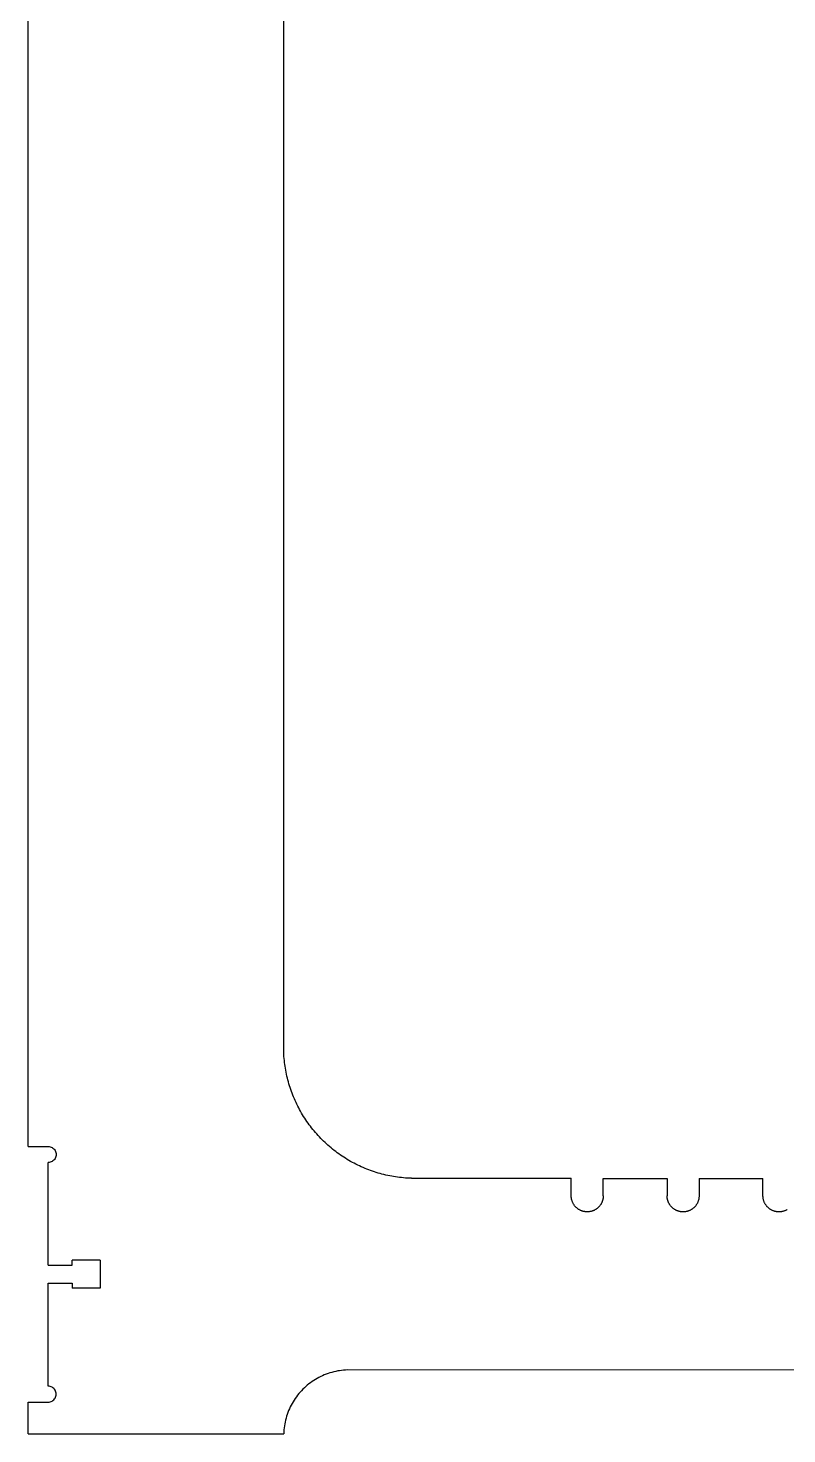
# Model space of a CAD drawing. Extents: x -81 to 81, y -45 to 45.
# Drawn here: x -30.37 to -18.5, y -44.81 to -22.81 of the extents above; entities that cross this region are included whole.
import ezdxf

# ---------------------------------------------------------------- set-up
doc = ezdxf.new("R2010")
doc.units = 0
doc.header["$MEASUREMENT"] = 0
doc.layers.get('0').update_dxf_attribs({"linetype": 'CONTINUOUS'})

msp = doc.modelspace()

# ---------------------------------------------------------------- linework, layer by layer
for p, q in [((-26.369, -38.81), (-26.367, -6.81)), ((-30.368, -40.313), (-30.366, -8.561)), ((-26.368, -38.841), (-26.369, -38.81)), ((-26.367, -38.872), (-26.368, -38.841)), ((-26.365, -38.904), (-26.367, -38.872)), ((-26.362, -38.935), (-26.365, -38.904)), ((-26.359, -38.966), (-26.362, -38.935)), ((-26.356, -38.997), (-26.359, -38.966)), ((-26.352, -39.028), (-26.356, -38.997)), ((-26.347, -39.058), (-26.352, -39.028)), ((-26.342, -39.089), (-26.347, -39.058)), ((-26.337, -39.12), (-26.342, -39.089)), ((-26.331, -39.151), (-26.337, -39.12)), ((-26.325, -39.181), (-26.331, -39.151)), ((-26.318, -39.212), (-26.325, -39.181)), ((-26.311, -39.242), (-26.318, -39.212)), ((-26.304, -39.272), (-26.311, -39.242)), ((-26.295, -39.302), (-26.304, -39.272)), ((-26.287, -39.332), (-26.295, -39.302)), ((-26.278, -39.362), (-26.287, -39.332)), ((-26.268, -39.392), (-26.278, -39.362)), ((-26.258, -39.421), (-26.268, -39.392)), ((-26.248, -39.451), (-26.258, -39.421)), ((-26.237, -39.48), (-26.248, -39.451)), ((-26.226, -39.509), (-26.237, -39.48)), ((-26.214, -39.538), (-26.226, -39.509)), ((-26.202, -39.567), (-26.214, -39.538)), ((-26.19, -39.595), (-26.202, -39.567)), ((-26.177, -39.624), (-26.19, -39.595)), ((-26.163, -39.652), (-26.177, -39.624)), ((-26.149, -39.68), (-26.163, -39.652)), ((-26.135, -39.707), (-26.149, -39.68)), ((-26.121, -39.735), (-26.135, -39.707)), ((-26.105, -39.762), (-26.121, -39.735)), ((-26.09, -39.789), (-26.105, -39.762)), ((-26.074, -39.816), (-26.09, -39.789)), ((-26.058, -39.843), (-26.074, -39.816)), ((-26.041, -39.869), (-26.058, -39.843)), ((-26.024, -39.895), (-26.041, -39.869)), ((-26.006, -39.921), (-26.024, -39.895)), ((-25.989, -39.946), (-26.006, -39.921)), ((-25.97, -39.972), (-25.989, -39.946)), ((-25.952, -39.997), (-25.97, -39.972)), ((-25.933, -40.021), (-25.952, -39.997)), ((-25.913, -40.046), (-25.933, -40.021)), ((-25.893, -40.07), (-25.913, -40.046)), ((-25.873, -40.094), (-25.893, -40.07)), ((-25.853, -40.117), (-25.873, -40.094)), ((-25.832, -40.14), (-25.853, -40.117)), ((-25.811, -40.163), (-25.832, -40.14)), ((-25.789, -40.186), (-25.811, -40.163)), ((-25.767, -40.208), (-25.789, -40.186)), ((-25.745, -40.23), (-25.767, -40.208)), ((-25.723, -40.251), (-25.745, -40.23)), ((-25.7, -40.273), (-25.723, -40.251)), ((-30.368, -40.313), (-30.056, -40.313)), ((-30.056, -40.313), (-30.04, -40.314)), ((-30.04, -40.314), (-30.024, -40.317)), ((-30.024, -40.317), (-30.008, -40.322)), ((-30.008, -40.322), (-29.993, -40.33)), ((-29.993, -40.33), (-29.98, -40.339)), ((-29.98, -40.339), (-29.968, -40.349)), ((-29.968, -40.349), (-29.957, -40.362)), ((-29.957, -40.362), (-29.948, -40.375)), ((-29.948, -40.375), (-29.94, -40.39)), ((-29.94, -40.39), (-29.935, -40.405)), ((-29.935, -40.47), (-29.94, -40.486)), ((-29.935, -40.405), (-29.932, -40.422)), ((-29.932, -40.454), (-29.935, -40.47)), ((-29.932, -40.422), (-29.931, -40.438)), ((-29.931, -40.438), (-29.932, -40.454)), ((-25.677, -40.293), (-25.7, -40.273)), ((-25.653, -40.314), (-25.677, -40.293)), ((-25.629, -40.334), (-25.653, -40.314)), ((-25.605, -40.354), (-25.629, -40.334)), ((-25.581, -40.373), (-25.605, -40.354)), ((-25.556, -40.392), (-25.581, -40.373)), ((-25.531, -40.411), (-25.556, -40.392)), ((-25.506, -40.429), (-25.531, -40.411)), ((-25.48, -40.447), (-25.506, -40.429)), ((-25.454, -40.465), (-25.48, -40.447)), ((-25.428, -40.482), (-25.454, -40.465)), ((-30.04, -40.562), (-30.056, -40.563)), ((-30.056, -42.172), (-30.056, -40.563)), ((-30.024, -40.559), (-30.04, -40.562)), ((-30.008, -40.553), (-30.024, -40.559)), ((-29.993, -40.546), (-30.008, -40.553)), ((-29.98, -40.537), (-29.993, -40.546)), ((-29.968, -40.526), (-29.98, -40.537)), ((-29.957, -40.514), (-29.968, -40.526)), ((-29.948, -40.5), (-29.957, -40.514)), ((-29.94, -40.486), (-29.948, -40.5)), ((-25.402, -40.498), (-25.428, -40.482)), ((-25.376, -40.515), (-25.402, -40.498)), ((-25.349, -40.531), (-25.376, -40.515)), ((-25.322, -40.546), (-25.349, -40.531)), ((-25.294, -40.561), (-25.322, -40.546)), ((-25.267, -40.576), (-25.294, -40.561)), ((-25.239, -40.59), (-25.267, -40.576)), ((-25.211, -40.604), (-25.239, -40.59)), ((-25.183, -40.617), (-25.211, -40.604)), ((-25.155, -40.63), (-25.183, -40.617)), ((-25.126, -40.643), (-25.155, -40.63)), ((-25.097, -40.655), (-25.126, -40.643)), ((-25.069, -40.667), (-25.097, -40.655)), ((-25.039, -40.678), (-25.069, -40.667)), ((-25.01, -40.689), (-25.039, -40.678)), ((-24.981, -40.699), (-25.01, -40.689)), ((-24.951, -40.709), (-24.981, -40.699)), ((-24.922, -40.719), (-24.951, -40.709)), ((-24.892, -40.728), (-24.922, -40.719)), ((-24.862, -40.736), (-24.892, -40.728)), ((-24.832, -40.744), (-24.862, -40.736)), ((-24.801, -40.752), (-24.832, -40.744)), ((-24.771, -40.759), (-24.801, -40.752)), ((-24.741, -40.766), (-24.771, -40.759)), ((-24.71, -40.772), (-24.741, -40.766)), ((-24.679, -40.778), (-24.71, -40.772)), ((-24.649, -40.783), (-24.679, -40.778)), ((-24.618, -40.788), (-24.649, -40.783)), ((-24.587, -40.793), (-24.618, -40.788)), ((-24.556, -40.797), (-24.587, -40.793)), ((-24.525, -40.8), (-24.556, -40.797)), ((-24.494, -40.803), (-24.525, -40.8)), ((-24.463, -40.806), (-24.494, -40.803)), ((-24.432, -40.808), (-24.463, -40.806)), ((-24.401, -40.809), (-24.432, -40.808)), ((-24.37, -40.81), (-24.401, -40.809)), ((-24.37, -40.81), (-21.87, -40.81)), ((-21.87, -41.085), (-21.87, -40.81)), ((-21.37, -40.811), (-20.37, -40.811)), ((-21.37, -41.086), (-21.37, -40.811)), ((-20.37, -40.811), (-20.37, -41.086)), ((-19.87, -40.811), (-18.87, -40.811)), ((-19.87, -40.811), (-19.87, -41.086)), ((-18.87, -41.086), (-18.87, -40.811)), ((-21.87, -41.093), (-21.87, -41.085)), ((-21.869, -41.101), (-21.87, -41.093)), ((-21.869, -41.109), (-21.869, -41.101)), ((-21.868, -41.117), (-21.869, -41.109)), ((-21.867, -41.125), (-21.868, -41.117)), ((-21.865, -41.132), (-21.867, -41.125)), ((-21.864, -41.14), (-21.865, -41.132)), ((-21.374, -41.132), (-21.376, -41.14)), ((-21.373, -41.125), (-21.374, -41.132)), ((-21.372, -41.117), (-21.373, -41.125)), ((-21.371, -41.109), (-21.372, -41.117)), ((-21.37, -41.101), (-21.371, -41.109)), ((-21.37, -41.086), (-21.37, -41.093)), ((-21.37, -41.093), (-21.37, -41.101)), ((-20.37, -41.093), (-20.37, -41.086)), ((-20.369, -41.101), (-20.37, -41.093)), ((-20.369, -41.109), (-20.369, -41.101)), ((-20.368, -41.117), (-20.369, -41.109)), ((-20.367, -41.125), (-20.368, -41.117)), ((-20.365, -41.132), (-20.367, -41.125)), ((-20.364, -41.14), (-20.365, -41.132)), ((-19.874, -41.132), (-19.876, -41.14)), ((-19.873, -41.125), (-19.874, -41.132)), ((-19.872, -41.117), (-19.873, -41.125)), ((-19.871, -41.109), (-19.872, -41.117)), ((-19.87, -41.101), (-19.871, -41.109)), ((-19.87, -41.086), (-19.87, -41.093)), ((-19.87, -41.093), (-19.87, -41.101)), ((-18.87, -41.094), (-18.87, -41.086)), ((-18.869, -41.101), (-18.87, -41.094)), ((-18.869, -41.109), (-18.869, -41.101)), ((-18.868, -41.117), (-18.869, -41.109)), ((-18.867, -41.125), (-18.868, -41.117)), ((-18.865, -41.133), (-18.867, -41.125)), ((-18.864, -41.14), (-18.865, -41.133)), ((-21.862, -41.148), (-21.864, -41.14)), ((-21.86, -41.155), (-21.862, -41.148)), ((-21.857, -41.163), (-21.86, -41.155)), ((-21.855, -41.17), (-21.857, -41.163)), ((-21.852, -41.178), (-21.855, -41.17)), ((-21.849, -41.185), (-21.852, -41.178)), ((-21.846, -41.192), (-21.849, -41.185)), ((-21.842, -41.199), (-21.846, -41.192)), ((-21.839, -41.206), (-21.842, -41.199)), ((-21.835, -41.213), (-21.839, -41.206)), ((-21.831, -41.219), (-21.835, -41.213)), ((-21.826, -41.226), (-21.831, -41.219)), ((-21.822, -41.232), (-21.826, -41.226)), ((-21.817, -41.239), (-21.822, -41.232)), ((-21.812, -41.245), (-21.817, -41.239)), ((-21.807, -41.251), (-21.812, -41.245)), ((-21.802, -41.257), (-21.807, -41.251)), ((-21.796, -41.262), (-21.802, -41.257)), ((-21.791, -41.268), (-21.796, -41.262)), ((-21.785, -41.273), (-21.791, -41.268)), ((-21.779, -41.278), (-21.785, -41.273)), ((-21.773, -41.283), (-21.779, -41.278)), ((-21.767, -41.288), (-21.773, -41.283)), ((-21.76, -41.292), (-21.767, -41.288)), ((-21.754, -41.297), (-21.76, -41.292)), ((-21.747, -41.301), (-21.754, -41.297)), ((-21.74, -41.305), (-21.747, -41.301)), ((-21.733, -41.308), (-21.74, -41.305)), ((-21.726, -41.312), (-21.733, -41.308)), ((-21.719, -41.315), (-21.726, -41.312)), ((-21.712, -41.318), (-21.719, -41.315)), ((-21.704, -41.321), (-21.712, -41.318)), ((-21.697, -41.323), (-21.704, -41.321)), ((-21.689, -41.326), (-21.697, -41.323)), ((-21.682, -41.328), (-21.689, -41.326)), ((-21.674, -41.329), (-21.682, -41.328)), ((-21.666, -41.331), (-21.674, -41.329)), ((-21.659, -41.332), (-21.666, -41.331)), ((-21.651, -41.334), (-21.659, -41.332)), ((-21.643, -41.334), (-21.651, -41.334)), ((-21.635, -41.335), (-21.643, -41.334)), ((-21.628, -41.335), (-21.635, -41.335)), ((-21.62, -41.336), (-21.628, -41.335)), ((-21.612, -41.335), (-21.62, -41.336)), ((-21.604, -41.335), (-21.612, -41.335)), ((-21.596, -41.334), (-21.604, -41.335)), ((-21.588, -41.334), (-21.596, -41.334)), ((-21.581, -41.332), (-21.588, -41.334)), ((-21.573, -41.331), (-21.581, -41.332)), ((-21.565, -41.329), (-21.573, -41.331)), ((-21.557, -41.328), (-21.565, -41.329)), ((-21.55, -41.326), (-21.557, -41.328)), ((-21.542, -41.323), (-21.55, -41.326)), ((-21.535, -41.321), (-21.542, -41.323)), ((-21.528, -41.318), (-21.535, -41.321)), ((-21.52, -41.315), (-21.528, -41.318)), ((-21.513, -41.312), (-21.52, -41.315)), ((-21.506, -41.308), (-21.513, -41.312)), ((-21.499, -41.305), (-21.506, -41.308)), ((-21.492, -41.301), (-21.499, -41.305)), ((-21.486, -41.297), (-21.492, -41.301)), ((-21.479, -41.292), (-21.486, -41.297)), ((-21.473, -41.288), (-21.479, -41.292)), ((-21.466, -41.283), (-21.473, -41.288)), ((-21.46, -41.278), (-21.466, -41.283)), ((-21.454, -41.273), (-21.46, -41.278)), ((-21.449, -41.268), (-21.454, -41.273)), ((-21.443, -41.262), (-21.449, -41.268)), ((-21.437, -41.257), (-21.443, -41.262)), ((-21.432, -41.251), (-21.437, -41.257)), ((-21.427, -41.245), (-21.432, -41.251)), ((-21.422, -41.239), (-21.427, -41.245)), ((-21.417, -41.232), (-21.422, -41.239)), ((-21.413, -41.226), (-21.417, -41.232)), ((-21.409, -41.219), (-21.413, -41.226)), ((-21.404, -41.213), (-21.409, -41.219)), ((-21.401, -41.206), (-21.404, -41.213)), ((-21.397, -41.199), (-21.401, -41.206)), ((-21.393, -41.192), (-21.397, -41.199)), ((-21.39, -41.185), (-21.393, -41.192)), ((-21.387, -41.178), (-21.39, -41.185)), ((-21.384, -41.17), (-21.387, -41.178)), ((-21.382, -41.163), (-21.384, -41.17)), ((-21.38, -41.155), (-21.382, -41.163)), ((-21.377, -41.148), (-21.38, -41.155)), ((-21.376, -41.14), (-21.377, -41.148)), ((-20.362, -41.148), (-20.364, -41.14)), ((-20.36, -41.155), (-20.362, -41.148)), ((-20.357, -41.163), (-20.36, -41.155)), ((-20.355, -41.17), (-20.357, -41.163)), ((-20.352, -41.178), (-20.355, -41.17)), ((-20.349, -41.185), (-20.352, -41.178)), ((-20.346, -41.192), (-20.349, -41.185)), ((-20.342, -41.199), (-20.346, -41.192)), ((-20.339, -41.206), (-20.342, -41.199)), ((-20.335, -41.213), (-20.339, -41.206)), ((-20.331, -41.22), (-20.335, -41.213)), ((-20.326, -41.226), (-20.331, -41.22)), ((-20.322, -41.233), (-20.326, -41.226)), ((-20.317, -41.239), (-20.322, -41.233)), ((-20.312, -41.245), (-20.317, -41.239)), ((-20.307, -41.251), (-20.312, -41.245)), ((-20.302, -41.257), (-20.307, -41.251)), ((-20.296, -41.262), (-20.302, -41.257)), ((-20.291, -41.268), (-20.296, -41.262)), ((-20.285, -41.273), (-20.291, -41.268)), ((-20.279, -41.278), (-20.285, -41.273)), ((-20.273, -41.283), (-20.279, -41.278)), ((-20.267, -41.288), (-20.273, -41.283)), ((-20.26, -41.292), (-20.267, -41.288)), ((-20.254, -41.297), (-20.26, -41.292)), ((-20.247, -41.301), (-20.254, -41.297)), ((-20.24, -41.305), (-20.247, -41.301)), ((-20.233, -41.308), (-20.24, -41.305)), ((-20.226, -41.312), (-20.233, -41.308)), ((-20.219, -41.315), (-20.226, -41.312)), ((-20.212, -41.318), (-20.219, -41.315)), ((-20.204, -41.321), (-20.212, -41.318)), ((-20.197, -41.323), (-20.204, -41.321)), ((-20.189, -41.326), (-20.197, -41.323)), ((-20.182, -41.328), (-20.189, -41.326)), ((-20.174, -41.33), (-20.182, -41.328)), ((-20.166, -41.331), (-20.174, -41.33)), ((-20.159, -41.333), (-20.166, -41.331)), ((-20.151, -41.334), (-20.159, -41.333)), ((-20.143, -41.335), (-20.151, -41.334)), ((-20.135, -41.335), (-20.143, -41.335)), ((-20.128, -41.336), (-20.135, -41.335)), ((-20.12, -41.336), (-20.128, -41.336)), ((-20.112, -41.336), (-20.12, -41.336)), ((-20.104, -41.335), (-20.112, -41.336)), ((-20.096, -41.335), (-20.104, -41.335)), ((-20.088, -41.334), (-20.096, -41.335)), ((-20.081, -41.333), (-20.088, -41.334)), ((-20.073, -41.331), (-20.081, -41.333)), ((-20.065, -41.33), (-20.073, -41.331)), ((-20.057, -41.328), (-20.065, -41.33)), ((-20.05, -41.326), (-20.057, -41.328)), ((-20.042, -41.323), (-20.05, -41.326)), ((-20.035, -41.321), (-20.042, -41.323)), ((-20.028, -41.318), (-20.035, -41.321)), ((-20.02, -41.315), (-20.028, -41.318)), ((-20.013, -41.312), (-20.02, -41.315)), ((-20.006, -41.308), (-20.013, -41.312)), ((-19.999, -41.305), (-20.006, -41.308)), ((-19.992, -41.301), (-19.999, -41.305)), ((-19.986, -41.297), (-19.992, -41.301)), ((-19.979, -41.292), (-19.986, -41.297)), ((-19.973, -41.288), (-19.979, -41.292)), ((-19.966, -41.283), (-19.973, -41.288)), ((-19.96, -41.278), (-19.966, -41.283)), ((-19.954, -41.273), (-19.96, -41.278)), ((-19.949, -41.268), (-19.954, -41.273)), ((-19.943, -41.262), (-19.949, -41.268)), ((-19.937, -41.257), (-19.943, -41.262)), ((-19.932, -41.251), (-19.937, -41.257)), ((-19.927, -41.245), (-19.932, -41.251)), ((-19.922, -41.239), (-19.927, -41.245)), ((-19.917, -41.233), (-19.922, -41.239)), ((-19.913, -41.226), (-19.917, -41.233)), ((-19.909, -41.22), (-19.913, -41.226)), ((-19.904, -41.213), (-19.909, -41.22)), ((-19.901, -41.206), (-19.904, -41.213)), ((-19.897, -41.199), (-19.901, -41.206)), ((-19.893, -41.192), (-19.897, -41.199)), ((-19.89, -41.185), (-19.893, -41.192)), ((-19.887, -41.178), (-19.89, -41.185)), ((-19.884, -41.17), (-19.887, -41.178)), ((-19.882, -41.163), (-19.884, -41.17)), ((-19.88, -41.155), (-19.882, -41.163)), ((-19.877, -41.148), (-19.88, -41.155)), ((-19.876, -41.14), (-19.877, -41.148)), ((-18.862, -41.148), (-18.864, -41.14)), ((-18.86, -41.155), (-18.862, -41.148)), ((-18.857, -41.163), (-18.86, -41.155)), ((-18.855, -41.17), (-18.857, -41.163)), ((-18.852, -41.178), (-18.855, -41.17)), ((-18.849, -41.185), (-18.852, -41.178)), ((-18.846, -41.192), (-18.849, -41.185)), ((-18.842, -41.199), (-18.846, -41.192)), ((-18.839, -41.206), (-18.842, -41.199)), ((-18.835, -41.213), (-18.839, -41.206)), ((-18.831, -41.22), (-18.835, -41.213)), ((-18.826, -41.226), (-18.831, -41.22)), ((-18.822, -41.233), (-18.826, -41.226)), ((-18.817, -41.239), (-18.822, -41.233)), ((-18.812, -41.245), (-18.817, -41.239)), ((-18.807, -41.251), (-18.812, -41.245)), ((-18.802, -41.257), (-18.807, -41.251)), ((-18.796, -41.262), (-18.802, -41.257)), ((-18.791, -41.268), (-18.796, -41.262)), ((-18.785, -41.273), (-18.791, -41.268)), ((-18.779, -41.278), (-18.785, -41.273)), ((-18.773, -41.283), (-18.779, -41.278)), ((-18.767, -41.288), (-18.773, -41.283)), ((-18.76, -41.292), (-18.767, -41.288)), ((-18.754, -41.297), (-18.76, -41.292)), ((-18.747, -41.301), (-18.754, -41.297)), ((-18.74, -41.305), (-18.747, -41.301)), ((-18.733, -41.308), (-18.74, -41.305)), ((-18.726, -41.312), (-18.733, -41.308)), ((-18.719, -41.315), (-18.726, -41.312)), ((-18.712, -41.318), (-18.719, -41.315)), ((-18.704, -41.321), (-18.712, -41.318)), ((-18.697, -41.323), (-18.704, -41.321)), ((-18.689, -41.326), (-18.697, -41.323)), ((-18.682, -41.328), (-18.689, -41.326)), ((-18.674, -41.33), (-18.682, -41.328)), ((-18.666, -41.331), (-18.674, -41.33)), ((-18.659, -41.333), (-18.666, -41.331)), ((-18.651, -41.334), (-18.659, -41.333)), ((-18.643, -41.335), (-18.651, -41.334)), ((-18.635, -41.335), (-18.643, -41.335)), ((-18.628, -41.336), (-18.635, -41.335)), ((-18.62, -41.336), (-18.628, -41.336)), ((-18.612, -41.336), (-18.62, -41.336)), ((-18.604, -41.335), (-18.612, -41.336)), ((-18.596, -41.335), (-18.604, -41.335)), ((-18.588, -41.334), (-18.596, -41.335)), ((-18.581, -41.333), (-18.588, -41.334)), ((-18.573, -41.331), (-18.581, -41.333)), ((-18.565, -41.33), (-18.573, -41.331)), ((-18.557, -41.328), (-18.565, -41.33)), ((-18.55, -41.326), (-18.557, -41.328)), ((-18.542, -41.324), (-18.55, -41.326)), ((-18.535, -41.321), (-18.542, -41.324)), ((-18.528, -41.318), (-18.535, -41.321)), ((-18.52, -41.315), (-18.528, -41.318)), ((-18.513, -41.312), (-18.52, -41.315)), ((-18.506, -41.308), (-18.513, -41.312)), ((-18.499, -41.305), (-18.506, -41.308)), ((-18.492, -41.301), (-18.499, -41.305)), ((-30.056, -42.172), (-29.681, -42.172)), ((-29.681, -42.172), (-29.681, -42.091)), ((-29.244, -42.091), (-29.681, -42.091)), ((-29.244, -42.091), (-29.244, -42.529)), ((-30.056, -42.453), (-29.681, -42.453)), ((-30.056, -44.063), (-30.056, -42.453)), ((-29.681, -42.453), (-29.681, -42.529)), ((-29.244, -42.529), (-29.681, -42.529)), ((-25.925, -43.992), (-25.951, -44.01)), ((-25.899, -43.974), (-25.925, -43.992)), ((-25.873, -43.958), (-25.899, -43.974)), ((-25.846, -43.942), (-25.873, -43.958)), ((-25.818, -43.927), (-25.846, -43.942)), ((-25.791, -43.913), (-25.818, -43.927)), ((-25.762, -43.9), (-25.791, -43.913)), ((-25.734, -43.888), (-25.762, -43.9)), ((-25.705, -43.876), (-25.734, -43.888)), ((-25.675, -43.866), (-25.705, -43.876)), ((-25.646, -43.856), (-25.675, -43.866)), ((-25.616, -43.847), (-25.646, -43.856)), ((-25.586, -43.839), (-25.616, -43.847)), ((-25.555, -43.832), (-25.586, -43.839)), ((-25.525, -43.826), (-25.555, -43.832)), ((-25.494, -43.821), (-25.525, -43.826)), ((-25.463, -43.817), (-25.494, -43.821)), ((-25.432, -43.814), (-25.463, -43.817)), ((-25.401, -43.812), (-25.432, -43.814)), ((-25.37, -43.81), (-25.401, -43.812)), ((-10.371, -43.811), (-25.37, -43.81)), ((-30.04, -44.064), (-30.056, -44.063)), ((-30.024, -44.067), (-30.04, -44.064)), ((-30.008, -44.072), (-30.024, -44.067)), ((-29.994, -44.08), (-30.008, -44.072)), ((-29.98, -44.089), (-29.994, -44.08)), ((-29.968, -44.099), (-29.98, -44.089)), ((-29.957, -44.112), (-29.968, -44.099)), ((-29.948, -44.125), (-29.957, -44.112)), ((-29.941, -44.14), (-29.948, -44.125)), ((-29.936, -44.155), (-29.941, -44.14)), ((-29.932, -44.172), (-29.936, -44.155)), ((-29.936, -44.22), (-29.932, -44.204)), ((-29.931, -44.188), (-29.932, -44.172)), ((-29.932, -44.204), (-29.931, -44.188)), ((-26.151, -44.205), (-26.17, -44.229)), ((-26.132, -44.18), (-26.151, -44.205)), ((-26.111, -44.157), (-26.132, -44.18)), ((-26.09, -44.134), (-26.111, -44.157)), ((-26.069, -44.111), (-26.09, -44.134)), ((-26.046, -44.09), (-26.069, -44.111)), ((-26.023, -44.069), (-26.046, -44.09)), ((-26, -44.048), (-26.023, -44.069)), ((-25.975, -44.029), (-26, -44.048)), ((-25.951, -44.01), (-25.975, -44.029)), ((-30.369, -44.81), (-30.369, -44.313)), ((-30.369, -44.313), (-30.056, -44.313)), ((-30.056, -44.313), (-30.04, -44.312)), ((-30.04, -44.312), (-30.024, -44.309)), ((-30.024, -44.309), (-30.008, -44.303)), ((-30.008, -44.303), (-29.994, -44.296)), ((-29.994, -44.296), (-29.98, -44.287)), ((-29.98, -44.287), (-29.968, -44.276)), ((-29.968, -44.276), (-29.957, -44.264)), ((-29.957, -44.264), (-29.948, -44.25)), ((-29.948, -44.25), (-29.941, -44.236)), ((-29.941, -44.236), (-29.936, -44.22)), ((-26.28, -44.418), (-26.292, -44.446)), ((-26.267, -44.389), (-26.28, -44.418)), ((-26.253, -44.362), (-26.267, -44.389)), ((-26.238, -44.334), (-26.253, -44.362)), ((-26.222, -44.307), (-26.238, -44.334)), ((-26.206, -44.281), (-26.222, -44.307)), ((-26.188, -44.255), (-26.206, -44.281)), ((-26.17, -44.229), (-26.188, -44.255)), ((-26.354, -44.655), (-26.359, -44.686)), ((-26.348, -44.625), (-26.354, -44.655)), ((-26.341, -44.594), (-26.348, -44.625)), ((-26.333, -44.564), (-26.341, -44.594)), ((-26.324, -44.534), (-26.333, -44.564)), ((-26.314, -44.505), (-26.324, -44.534)), ((-26.304, -44.475), (-26.314, -44.505)), ((-26.292, -44.446), (-26.304, -44.475)), ((-30.369, -44.81), (-26.37, -44.81)), ((-26.369, -44.779), (-26.37, -44.81)), ((-26.366, -44.748), (-26.369, -44.779)), ((-26.363, -44.717), (-26.366, -44.748)), ((-26.359, -44.686), (-26.363, -44.717))]:
    msp.add_line(p, q)

doc.saveas('drawing.dxf')
